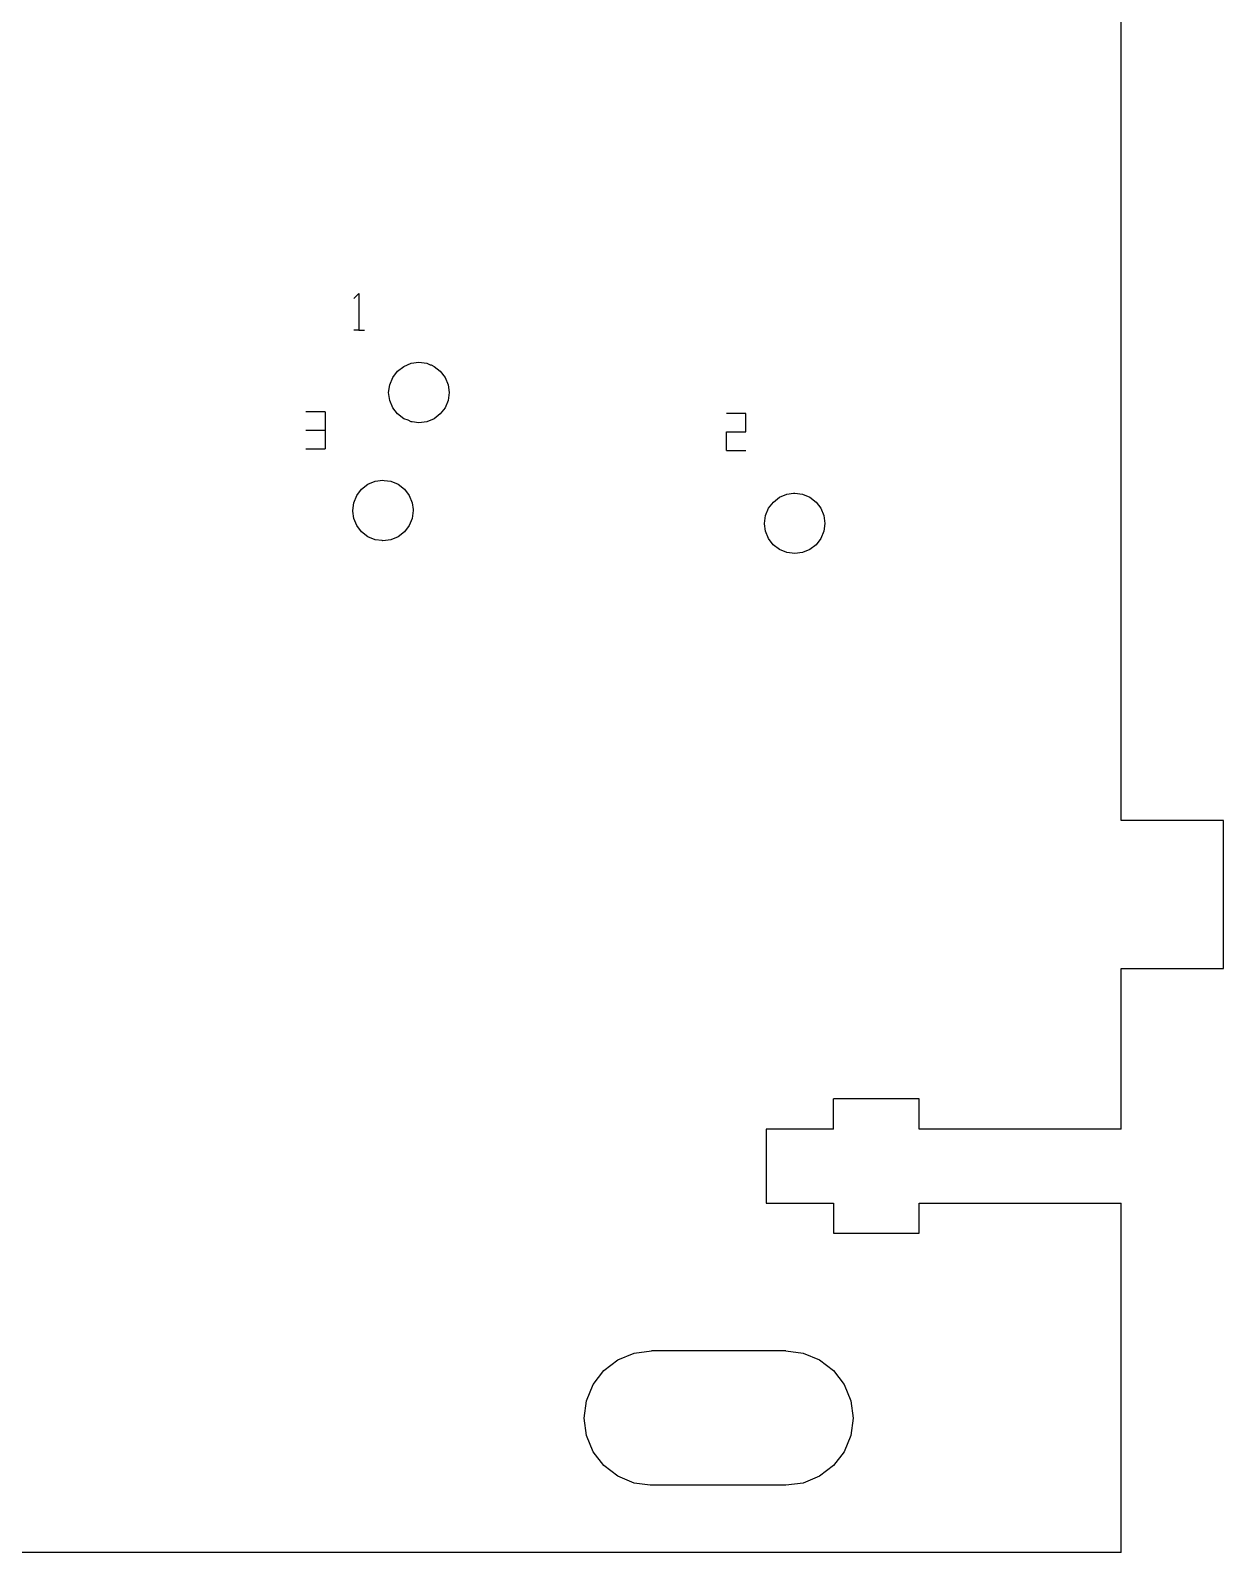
# Model space of a CAD drawing. Extents: x -200 to 421, y -75 to 295.
# Drawn here: x 349.7 to 420.7, y -73 to 17.6 of the extents above; entities that cross this region are included whole.
import ezdxf

# ---------------------------------------------------------------- set-up
doc = ezdxf.new("R2010")
doc.units = 0
doc.layers.get('0').update_dxf_attribs({"linetype": 'CONTINUOUS'})
doc.layers.add('EBENE_2', color=7, linetype='CONTINUOUS')

# ---------------------------------------------------------------- blocks, each defined once
blk = doc.blocks.new('BLOCK_534')
at = {"color": 7}
blk.add_lwpolyline([(414.614, -38.215), (420.714, -38.215)], dxfattribs=at)
blk = doc.blocks.new('BLOCK_535')
at = {"color": 7}
blk.add_lwpolyline([(420.714, -38.215), (420.714, -29.415)], dxfattribs=at)
blk = doc.blocks.new('BLOCK_536')
at = {"color": 7}
blk.add_lwpolyline([(420.714, -29.415), (414.614, -29.415)], dxfattribs=at)
blk = doc.blocks.new('BLOCK_537')
at = {"color": 7}
blk.add_lwpolyline([(414.614, -29.415), (414.614, 89.485)], dxfattribs=at)
blk = doc.blocks.new('BLOCK_555')
at = {"color": 7}
blk.add_lwpolyline([(414.614, -47.771), (402.614, -47.771)], dxfattribs=at)
blk = doc.blocks.new('BLOCK_556')
at = {"color": 7}
blk.add_lwpolyline([(402.614, -47.771), (402.614, -45.971)], dxfattribs=at)
blk = doc.blocks.new('BLOCK_557')
at = {"color": 7}
blk.add_lwpolyline([(393.514, -52.171), (397.514, -52.171)], dxfattribs=at)
blk = doc.blocks.new('BLOCK_558')
at = {"color": 7}
blk.add_lwpolyline([(397.514, -53.971), (402.614, -53.971)], dxfattribs=at)
blk = doc.blocks.new('BLOCK_559')
at = {"color": 7}
blk.add_lwpolyline([(402.614, -45.971), (397.514, -45.971)], dxfattribs=at)
blk = doc.blocks.new('BLOCK_560')
at = {"color": 7}
blk.add_lwpolyline([(397.514, -52.171), (397.514, -53.971)], dxfattribs=at)
blk = doc.blocks.new('BLOCK_561')
at = {"color": 7}
blk.add_lwpolyline([(402.614, -52.171), (414.614, -52.171)], dxfattribs=at)
blk = doc.blocks.new('BLOCK_562')
at = {"color": 7}
blk.add_lwpolyline([(402.614, -53.971), (402.614, -52.171)], dxfattribs=at)
blk = doc.blocks.new('BLOCK_563')
at = {"color": 7}
blk.add_lwpolyline([(414.614, -47.771), (414.614, -38.215)], dxfattribs=at)
blk = doc.blocks.new('BLOCK_623')
at = {"color": 7}
blk.add_lwpolyline([(393.514, -47.771), (393.514, -52.171)], dxfattribs=at)
blk = doc.blocks.new('BLOCK_624')
at = {"color": 7}
blk.add_lwpolyline([(397.514, -47.771), (393.514, -47.771)], dxfattribs=at)
blk = doc.blocks.new('BLOCK_625')
at = {"color": 7}
blk.add_lwpolyline([(397.514, -47.771), (397.514, -45.971)], dxfattribs=at)
blk = doc.blocks.new('BLOCK_646')
at = {"color": 7}
blk.add_lwpolyline([(414.614, -72.965), (414.614, -52.171)], dxfattribs=at)
blk = doc.blocks.new('BLOCK_2844')
at = {"layer": 'EBENE_2', "color": 7}
blk.add_lwpolyline([(414.614, -72.965), (263.814, -72.965)], dxfattribs=at)
blk = doc.blocks.new('BLOCK_2845')
at = {"layer": 'EBENE_2', "color": 7}
blk.add_lwpolyline([(383.853, -62.137), (384.681, -61.501)], dxfattribs=at)
blk = doc.blocks.new('BLOCK_2846')
at = {"layer": 'EBENE_2', "color": 7}
blk.add_lwpolyline([(383.217, -62.965), (383.853, -62.137)], dxfattribs=at)
blk = doc.blocks.new('BLOCK_2847')
at = {"layer": 'EBENE_2', "color": 7}
blk.add_lwpolyline([(394.677, -60.965), (386.681, -60.965)], dxfattribs=at)
blk = doc.blocks.new('BLOCK_2848')
at = {"layer": 'EBENE_2', "color": 7}
blk.add_lwpolyline([(396.677, -61.501), (397.506, -62.137)], dxfattribs=at)
blk = doc.blocks.new('BLOCK_2850')
at = {"layer": 'EBENE_2', "color": 7}
blk.add_lwpolyline([(383.853, -67.794), (383.217, -66.965)], dxfattribs=at)
blk = doc.blocks.new('BLOCK_2851')
at = {"layer": 'EBENE_2', "color": 7}
blk.add_lwpolyline([(384.681, -68.429), (383.853, -67.794)], dxfattribs=at)
blk = doc.blocks.new('BLOCK_2852')
at = {"layer": 'EBENE_2', "color": 7}
blk.add_lwpolyline([(385.646, -68.829), (384.681, -68.429)], dxfattribs=at)
blk = doc.blocks.new('BLOCK_2853')
at = {"layer": 'EBENE_2', "color": 7}
blk.add_lwpolyline([(396.677, -68.429), (395.713, -68.829)], dxfattribs=at)
blk = doc.blocks.new('BLOCK_2854')
at = {"layer": 'EBENE_2', "color": 7}
blk.add_lwpolyline([(395.713, -68.829), (394.677, -68.965)], dxfattribs=at)
blk = doc.blocks.new('BLOCK_2855')
at = {"layer": 'EBENE_2', "color": 7}
blk.add_lwpolyline([(398.541, -66.001), (398.141, -66.965)], dxfattribs=at)
blk = doc.blocks.new('BLOCK_2863')
at = {"layer": 'EBENE_2', "color": 7}
blk.add_lwpolyline([(398.141, -62.965), (398.541, -63.93)], dxfattribs=at)
blk = doc.blocks.new('BLOCK_2864')
at = {"layer": 'EBENE_2', "color": 7}
blk.add_lwpolyline([(398.677, -64.965), (398.541, -66.001)], dxfattribs=at)
blk = doc.blocks.new('BLOCK_2865')
at = {"layer": 'EBENE_2', "color": 7}
blk.add_lwpolyline([(395.713, -61.102), (396.677, -61.501)], dxfattribs=at)
blk = doc.blocks.new('BLOCK_2873')
at = {"layer": 'EBENE_2', "color": 7}
blk.add_lwpolyline([(385.646, -61.102), (386.681, -60.965)], dxfattribs=at)
blk = doc.blocks.new('BLOCK_2875')
at = {"layer": 'EBENE_2', "color": 7}
blk.add_lwpolyline([(383.217, -66.965), (382.818, -66.001)], dxfattribs=at)
blk = doc.blocks.new('BLOCK_2876')
at = {"layer": 'EBENE_2', "color": 7}
blk.add_lwpolyline([(394.677, -60.965), (395.713, -61.102)], dxfattribs=at)
blk = doc.blocks.new('BLOCK_2877')
at = {"layer": 'EBENE_2', "color": 7}
blk.add_lwpolyline([(386.615, -68.965), (385.646, -68.829)], dxfattribs=at)
blk = doc.blocks.new('BLOCK_2878')
at = {"layer": 'EBENE_2', "color": 7}
blk.add_lwpolyline([(394.677, -68.965), (386.615, -68.965)], dxfattribs=at)
blk = doc.blocks.new('BLOCK_2890')
at = {"layer": 'EBENE_2', "color": 7}
blk.add_lwpolyline([(382.681, -64.965), (382.818, -63.93)], dxfattribs=at)
blk = doc.blocks.new('BLOCK_2891')
at = {"layer": 'EBENE_2', "color": 7}
blk.add_lwpolyline([(384.681, -61.501), (385.646, -61.102)], dxfattribs=at)
blk = doc.blocks.new('BLOCK_2892')
at = {"layer": 'EBENE_2', "color": 7}
blk.add_lwpolyline([(397.506, -62.137), (398.141, -62.965)], dxfattribs=at)
blk = doc.blocks.new('BLOCK_2893')
at = {"layer": 'EBENE_2', "color": 7}
blk.add_lwpolyline([(397.506, -67.794), (396.677, -68.429)], dxfattribs=at)
blk = doc.blocks.new('BLOCK_2894')
at = {"layer": 'EBENE_2', "color": 7}
blk.add_lwpolyline([(382.818, -63.93), (383.217, -62.965)], dxfattribs=at)
blk = doc.blocks.new('BLOCK_2897')
at = {"layer": 'EBENE_2', "color": 7}
blk.add_lwpolyline([(398.541, -63.93), (398.677, -64.965)], dxfattribs=at)
blk = doc.blocks.new('BLOCK_2898')
at = {"layer": 'EBENE_2', "color": 7}
blk.add_lwpolyline([(398.141, -66.965), (397.506, -67.794)], dxfattribs=at)
blk = doc.blocks.new('BLOCK_2899')
at = {"layer": 'EBENE_2', "color": 7}
blk.add_lwpolyline([(382.818, -66.001), (382.681, -64.965)], dxfattribs=at)
blk = doc.blocks.new('BLOCK_2904')
at = {"layer": 'EBENE_2', "color": 7}
blk.add_lwpolyline([(396.944, -11.278), (397.005, -11.743)], dxfattribs=at)
blk = doc.blocks.new('BLOCK_2905')
at = {"layer": 'EBENE_2', "color": 7}
blk.add_lwpolyline([(396.764, -10.843), (396.944, -11.278)], dxfattribs=at)
blk = doc.blocks.new('BLOCK_2906')
at = {"layer": 'EBENE_2', "color": 7}
blk.add_lwpolyline([(396.478, -10.471), (396.764, -10.843)], dxfattribs=at)
blk = doc.blocks.new('BLOCK_2918')
at = {"layer": 'EBENE_2', "color": 7}
blk.add_lwpolyline([(393.41, -11.775), (393.405, -11.743)], dxfattribs=at)
blk = doc.blocks.new('BLOCK_2920')
at = {"layer": 'EBENE_2', "color": 7}
blk.add_lwpolyline([(394.305, -13.302), (393.932, -13.016)], dxfattribs=at)
blk = doc.blocks.new('BLOCK_2927')
at = {"layer": 'EBENE_2', "color": 7}
blk.add_lwpolyline([(395.671, -10.005), (396.106, -10.184)], dxfattribs=at)
blk = doc.blocks.new('BLOCK_2928')
at = {"layer": 'EBENE_2', "color": 7}
blk.add_lwpolyline([(393.933, -10.47), (394.306, -10.184)], dxfattribs=at)
blk = doc.blocks.new('BLOCK_2929')
at = {"layer": 'EBENE_2', "color": 7}
blk.add_lwpolyline([(393.647, -10.843), (393.933, -10.47)], dxfattribs=at)
blk = doc.blocks.new('BLOCK_2930')
at = {"layer": 'EBENE_2', "color": 7}
blk.add_lwpolyline([(393.467, -11.277), (393.647, -10.843)], dxfattribs=at)
blk = doc.blocks.new('BLOCK_2935')
at = {"layer": 'EBENE_2', "color": 7}
blk.add_lwpolyline([(369.284, 1.943), (369.284, -0.257)], dxfattribs=at)
blk = doc.blocks.new('BLOCK_2936')
at = {"layer": 'EBENE_2', "color": 7}
blk.add_lwpolyline([(369.284, -0.257), (368.984, -0.257)], dxfattribs=at)
blk = doc.blocks.new('BLOCK_2937')
at = {"layer": 'EBENE_2', "color": 7}
blk.add_lwpolyline([(369.284, -0.257), (369.605, -0.257)], dxfattribs=at)
blk = doc.blocks.new('BLOCK_2944')
at = {"layer": 'EBENE_2', "color": 7}
blk.add_lwpolyline([(397.005, -11.743), (396.944, -12.209)], dxfattribs=at)
blk = doc.blocks.new('BLOCK_2955')
at = {"layer": 'EBENE_2', "color": 7}
blk.add_lwpolyline([(395.206, -9.943), (395.671, -10.005)], dxfattribs=at)
blk = doc.blocks.new('BLOCK_2956')
at = {"layer": 'EBENE_2', "color": 7}
blk.add_lwpolyline([(393.467, -12.209), (393.41, -11.775)], dxfattribs=at)
blk = doc.blocks.new('BLOCK_2963')
at = {"layer": 'EBENE_2', "color": 7}
blk.add_lwpolyline([(393.405, -11.743), (393.467, -11.277)], dxfattribs=at)
blk = doc.blocks.new('BLOCK_2964')
at = {"layer": 'EBENE_2', "color": 7}
blk.add_lwpolyline([(394.739, -13.482), (394.305, -13.302)], dxfattribs=at)
blk = doc.blocks.new('BLOCK_2975')
at = {"layer": 'EBENE_2', "color": 7}
blk.add_lwpolyline([(392.299, -6.303), (392.299, -5.203)], dxfattribs=at)
blk = doc.blocks.new('BLOCK_2976')
at = {"layer": 'EBENE_2', "color": 7}
blk.add_lwpolyline([(391.149, -6.303), (392.299, -6.303)], dxfattribs=at)
blk = doc.blocks.new('BLOCK_2977')
at = {"layer": 'EBENE_2', "color": 7}
blk.add_lwpolyline([(391.149, -7.403), (391.149, -6.303)], dxfattribs=at)
blk = doc.blocks.new('BLOCK_2982')
at = {"layer": 'EBENE_2', "color": 7}
blk.add_lwpolyline([(396.105, -13.302), (395.671, -13.482)], dxfattribs=at)
blk = doc.blocks.new('BLOCK_2983')
at = {"layer": 'EBENE_2', "color": 7}
blk.add_lwpolyline([(396.478, -13.016), (396.105, -13.302)], dxfattribs=at)
blk = doc.blocks.new('BLOCK_2984')
at = {"layer": 'EBENE_2', "color": 7}
blk.add_lwpolyline([(396.764, -12.643), (396.478, -13.016)], dxfattribs=at)
blk = doc.blocks.new('BLOCK_2985')
at = {"layer": 'EBENE_2', "color": 7}
blk.add_lwpolyline([(396.944, -12.209), (396.764, -12.643)], dxfattribs=at)
blk = doc.blocks.new('BLOCK_2995')
at = {"layer": 'EBENE_2', "color": 7}
blk.add_lwpolyline([(391.149, -7.403), (392.299, -7.403)], dxfattribs=at)
blk = doc.blocks.new('BLOCK_2996')
at = {"layer": 'EBENE_2', "color": 7}
blk.add_lwpolyline([(392.299, -5.203), (391.149, -5.203)], dxfattribs=at)
blk = doc.blocks.new('BLOCK_3008')
at = {"layer": 'EBENE_2', "color": 7}
blk.add_lwpolyline([(369.284, 1.943), (368.984, 1.634)], dxfattribs=at)
blk = doc.blocks.new('BLOCK_3010')
at = {"layer": 'EBENE_2', "color": 7}
blk.add_lwpolyline([(393.646, -12.643), (393.467, -12.209)], dxfattribs=at)
blk = doc.blocks.new('BLOCK_3011')
at = {"layer": 'EBENE_2', "color": 7}
blk.add_lwpolyline([(394.74, -10.004), (395.133, -9.953)], dxfattribs=at)
blk = doc.blocks.new('BLOCK_3013')
at = {"layer": 'EBENE_2', "color": 7}
blk.add_lwpolyline([(371.949, -2.4), (372.384, -2.22)], dxfattribs=at)
blk = doc.blocks.new('BLOCK_3014')
at = {"layer": 'EBENE_2', "color": 7}
blk.add_lwpolyline([(371.11, -4.424), (371.049, -3.958)], dxfattribs=at)
blk = doc.blocks.new('BLOCK_3019')
at = {"layer": 'EBENE_2', "color": 7}
blk.add_lwpolyline([(372.383, -5.697), (372.203, -5.607)], dxfattribs=at)
blk = doc.blocks.new('BLOCK_3020')
at = {"layer": 'EBENE_2', "color": 7}
blk.add_lwpolyline([(371.949, -5.517), (371.576, -5.231)], dxfattribs=at)
blk = doc.blocks.new('BLOCK_3021')
at = {"layer": 'EBENE_2', "color": 7}
blk.add_lwpolyline([(371.576, -5.231), (371.29, -4.858)], dxfattribs=at)
blk = doc.blocks.new('BLOCK_3030')
at = {"layer": 'EBENE_2', "color": 7}
blk.add_lwpolyline([(394.306, -10.184), (394.74, -10.004)], dxfattribs=at)
blk = doc.blocks.new('BLOCK_3034')
at = {"layer": 'EBENE_2', "color": 7}
blk.add_lwpolyline([(395.205, -13.543), (394.739, -13.482)], dxfattribs=at)
blk = doc.blocks.new('BLOCK_3036')
at = {"layer": 'EBENE_2', "color": 7}
blk.add_lwpolyline([(395.671, -13.482), (395.205, -13.543)], dxfattribs=at)
blk = doc.blocks.new('BLOCK_3057')
at = {"layer": 'EBENE_2', "color": 7}
blk.add_lwpolyline([(372.849, -2.158), (373.315, -2.22)], dxfattribs=at)
blk = doc.blocks.new('BLOCK_3058')
at = {"layer": 'EBENE_2', "color": 7}
blk.add_lwpolyline([(373.315, -2.22), (373.515, -2.302)], dxfattribs=at)
blk = doc.blocks.new('BLOCK_3059')
at = {"layer": 'EBENE_2', "color": 7}
blk.add_lwpolyline([(373.749, -2.4), (374.122, -2.686)], dxfattribs=at)
blk = doc.blocks.new('BLOCK_3060')
at = {"layer": 'EBENE_2', "color": 7}
blk.add_lwpolyline([(374.122, -2.686), (374.408, -3.059)], dxfattribs=at)
blk = doc.blocks.new('BLOCK_3062')
at = {"layer": 'EBENE_2', "color": 7}
blk.add_lwpolyline([(374.588, -4.425), (374.408, -4.859)], dxfattribs=at)
blk = doc.blocks.new('BLOCK_3063')
at = {"layer": 'EBENE_2', "color": 7}
blk.add_lwpolyline([(374.408, -4.859), (374.122, -5.231)], dxfattribs=at)
blk = doc.blocks.new('BLOCK_3064')
at = {"layer": 'EBENE_2', "color": 7}
blk.add_lwpolyline([(374.122, -5.231), (373.749, -5.517)], dxfattribs=at)
blk = doc.blocks.new('BLOCK_3065')
at = {"layer": 'EBENE_2', "color": 7}
blk.add_lwpolyline([(372.384, -2.22), (372.849, -2.158)], dxfattribs=at)
blk = doc.blocks.new('BLOCK_3073')
at = {"layer": 'EBENE_2', "color": 7}
blk.add_lwpolyline([(395.133, -9.953), (395.206, -9.943)], dxfattribs=at)
blk = doc.blocks.new('BLOCK_3076')
at = {"layer": 'EBENE_2', "color": 7}
blk.add_lwpolyline([(373.749, -5.517), (373.315, -5.697)], dxfattribs=at)
blk = doc.blocks.new('BLOCK_3077')
at = {"layer": 'EBENE_2', "color": 7}
blk.add_lwpolyline([(373.315, -5.697), (372.849, -5.758)], dxfattribs=at)
blk = doc.blocks.new('BLOCK_3078')
at = {"layer": 'EBENE_2', "color": 7}
blk.add_lwpolyline([(372.849, -5.758), (372.438, -5.704)], dxfattribs=at)
blk = doc.blocks.new('BLOCK_3084')
at = {"layer": 'EBENE_2', "color": 7}
blk.add_lwpolyline([(396.106, -10.184), (396.478, -10.471)], dxfattribs=at)
blk = doc.blocks.new('BLOCK_3103')
at = {"layer": 'EBENE_2', "color": 7}
blk.add_lwpolyline([(371.049, -3.958), (371.111, -3.492)], dxfattribs=at)
blk = doc.blocks.new('BLOCK_3104')
at = {"layer": 'EBENE_2', "color": 7}
blk.add_lwpolyline([(371.111, -3.492), (371.29, -3.058)], dxfattribs=at)
blk = doc.blocks.new('BLOCK_3105')
at = {"layer": 'EBENE_2', "color": 7}
blk.add_lwpolyline([(371.29, -3.058), (371.577, -2.686)], dxfattribs=at)
blk = doc.blocks.new('BLOCK_3106')
at = {"layer": 'EBENE_2', "color": 7}
blk.add_lwpolyline([(371.577, -2.686), (371.949, -2.4)], dxfattribs=at)
blk = doc.blocks.new('BLOCK_3110')
at = {"layer": 'EBENE_2', "color": 7}
blk.add_lwpolyline([(393.932, -13.016), (393.646, -12.643)], dxfattribs=at)
blk = doc.blocks.new('BLOCK_3122')
at = {"layer": 'EBENE_2', "color": 7}
blk.add_lwpolyline([(371.29, -4.858), (371.11, -4.424)], dxfattribs=at)
blk = doc.blocks.new('BLOCK_3123')
at = {"layer": 'EBENE_2', "color": 7}
blk.add_lwpolyline([(374.408, -3.059), (374.588, -3.493)], dxfattribs=at)
blk = doc.blocks.new('BLOCK_3124')
at = {"layer": 'EBENE_2', "color": 7}
blk.add_lwpolyline([(374.588, -3.493), (374.649, -3.959)], dxfattribs=at)
blk = doc.blocks.new('BLOCK_3125')
at = {"layer": 'EBENE_2', "color": 7}
blk.add_lwpolyline([(374.649, -3.959), (374.588, -4.425)], dxfattribs=at)
blk = doc.blocks.new('BLOCK_3143')
at = {"layer": 'EBENE_2', "color": 7}
blk.add_lwpolyline([(372.203, -5.607), (371.949, -5.517)], dxfattribs=at)
blk = doc.blocks.new('BLOCK_3145')
at = {"layer": 'EBENE_2', "color": 7}
blk.add_lwpolyline([(373.57, -2.31), (373.749, -2.4)], dxfattribs=at)
blk = doc.blocks.new('BLOCK_3146')
at = {"layer": 'EBENE_2', "color": 7}
blk.add_lwpolyline([(373.515, -2.302), (373.57, -2.31)], dxfattribs=at)
blk = doc.blocks.new('BLOCK_3147')
at = {"layer": 'EBENE_2', "color": 7}
blk.add_lwpolyline([(372.438, -5.704), (372.383, -5.697)], dxfattribs=at)
blk = doc.blocks.new('BLOCK_3235')
at = {"layer": 'EBENE_2', "color": 7}
blk.add_lwpolyline([(371.61, -12.535), (371.176, -12.715)], dxfattribs=at)
blk = doc.blocks.new('BLOCK_3236')
at = {"layer": 'EBENE_2', "color": 7}
blk.add_lwpolyline([(369.151, -11.876), (368.971, -11.442)], dxfattribs=at)
blk = doc.blocks.new('BLOCK_3237')
at = {"layer": 'EBENE_2', "color": 7}
blk.add_lwpolyline([(371.61, -9.417), (371.983, -9.703)], dxfattribs=at)
blk = doc.blocks.new('BLOCK_3238')
at = {"layer": 'EBENE_2', "color": 7}
blk.add_lwpolyline([(371.983, -9.703), (372.269, -10.076)], dxfattribs=at)
blk = doc.blocks.new('BLOCK_3239')
at = {"layer": 'EBENE_2', "color": 7}
blk.add_lwpolyline([(368.91, -10.976), (368.971, -10.51)], dxfattribs=at)
blk = doc.blocks.new('BLOCK_3240')
at = {"layer": 'EBENE_2', "color": 7}
blk.add_lwpolyline([(369.81, -9.417), (370.244, -9.237)], dxfattribs=at)
blk = doc.blocks.new('BLOCK_3241')
at = {"layer": 'EBENE_2', "color": 7}
blk.add_lwpolyline([(369.437, -12.249), (369.151, -11.876)], dxfattribs=at)
blk = doc.blocks.new('BLOCK_3242')
at = {"layer": 'EBENE_2', "color": 7}
blk.add_lwpolyline([(372.269, -11.876), (371.983, -12.249)], dxfattribs=at)
blk = doc.blocks.new('BLOCK_3243')
at = {"layer": 'EBENE_2', "color": 7}
blk.add_lwpolyline([(370.244, -12.715), (369.81, -12.535)], dxfattribs=at)
blk = doc.blocks.new('BLOCK_3244')
at = {"layer": 'EBENE_2', "color": 7}
blk.add_lwpolyline([(369.437, -9.703), (369.81, -9.417)], dxfattribs=at)
blk = doc.blocks.new('BLOCK_3245')
at = {"layer": 'EBENE_2', "color": 7}
blk.add_lwpolyline([(372.269, -10.076), (372.449, -10.51)], dxfattribs=at)
blk = doc.blocks.new('BLOCK_3246')
at = {"layer": 'EBENE_2', "color": 7}
blk.add_lwpolyline([(372.449, -10.51), (372.502, -10.919)], dxfattribs=at)
blk = doc.blocks.new('BLOCK_3247')
at = {"layer": 'EBENE_2', "color": 7}
blk.add_lwpolyline([(372.502, -10.919), (372.51, -10.976)], dxfattribs=at)
blk = doc.blocks.new('BLOCK_3248')
at = {"layer": 'EBENE_2', "color": 7}
blk.add_lwpolyline([(371.176, -9.237), (371.61, -9.417)], dxfattribs=at)
blk = doc.blocks.new('BLOCK_3249')
at = {"layer": 'EBENE_2', "color": 7}
blk.add_lwpolyline([(370.71, -9.176), (370.785, -9.186)], dxfattribs=at)
blk = doc.blocks.new('BLOCK_3250')
at = {"layer": 'EBENE_2', "color": 7}
blk.add_lwpolyline([(371.176, -12.715), (370.71, -12.776)], dxfattribs=at)
blk = doc.blocks.new('BLOCK_3251')
at = {"layer": 'EBENE_2', "color": 7}
blk.add_lwpolyline([(369.81, -12.535), (369.437, -12.249)], dxfattribs=at)
blk = doc.blocks.new('BLOCK_3252')
at = {"layer": 'EBENE_2', "color": 7}
blk.add_lwpolyline([(368.971, -11.442), (368.915, -11.016)], dxfattribs=at)
blk = doc.blocks.new('BLOCK_3253')
at = {"layer": 'EBENE_2', "color": 7}
blk.add_lwpolyline([(372.449, -11.442), (372.269, -11.876)], dxfattribs=at)
blk = doc.blocks.new('BLOCK_3254')
at = {"layer": 'EBENE_2', "color": 7}
blk.add_lwpolyline([(370.244, -9.237), (370.71, -9.176)], dxfattribs=at)
blk = doc.blocks.new('BLOCK_3255')
at = {"layer": 'EBENE_2', "color": 7}
blk.add_lwpolyline([(370.71, -12.776), (370.655, -12.769)], dxfattribs=at)
blk = doc.blocks.new('BLOCK_3256')
at = {"layer": 'EBENE_2', "color": 7}
blk.add_lwpolyline([(372.51, -10.976), (372.449, -11.442)], dxfattribs=at)
blk = doc.blocks.new('BLOCK_3257')
at = {"layer": 'EBENE_2', "color": 7}
blk.add_lwpolyline([(368.971, -10.51), (369.151, -10.076)], dxfattribs=at)
blk = doc.blocks.new('BLOCK_3258')
at = {"layer": 'EBENE_2', "color": 7}
blk.add_lwpolyline([(371.983, -12.249), (371.61, -12.535)], dxfattribs=at)
blk = doc.blocks.new('BLOCK_3259')
at = {"layer": 'EBENE_2', "color": 7}
blk.add_lwpolyline([(369.151, -10.076), (369.437, -9.703)], dxfattribs=at)
blk = doc.blocks.new('BLOCK_3260')
at = {"layer": 'EBENE_2', "color": 7}
blk.add_lwpolyline([(370.655, -12.769), (370.244, -12.715)], dxfattribs=at)
blk = doc.blocks.new('BLOCK_3261')
at = {"layer": 'EBENE_2', "color": 7}
blk.add_lwpolyline([(370.785, -9.186), (371.176, -9.237)], dxfattribs=at)
blk = doc.blocks.new('BLOCK_3262')
at = {"layer": 'EBENE_2', "color": 7}
blk.add_lwpolyline([(368.915, -11.016), (368.91, -10.976)], dxfattribs=at)
blk = doc.blocks.new('BLOCK_3273')
at = {"layer": 'EBENE_2', "color": 7}
blk.add_lwpolyline([(366.113, -6.199), (367.263, -6.199)], dxfattribs=at)
blk = doc.blocks.new('BLOCK_3274')
at = {"layer": 'EBENE_2', "color": 7}
blk.add_lwpolyline([(367.263, -5.099), (367.263, -6.199)], dxfattribs=at)
blk = doc.blocks.new('BLOCK_3275')
at = {"layer": 'EBENE_2', "color": 7}
blk.add_lwpolyline([(366.113, -7.299), (367.263, -7.299)], dxfattribs=at)
blk = doc.blocks.new('BLOCK_3276')
at = {"layer": 'EBENE_2', "color": 7}
blk.add_lwpolyline([(367.263, -5.099), (366.113, -5.099)], dxfattribs=at)
blk = doc.blocks.new('BLOCK_3277')
at = {"layer": 'EBENE_2', "color": 7}
blk.add_lwpolyline([(367.263, -6.199), (367.263, -7.299)], dxfattribs=at)

msp = doc.modelspace()

# ---------------------------------------------------------------- block references
for name in ['BLOCK_537', 'BLOCK_536', 'BLOCK_535', 'BLOCK_534', 'BLOCK_563', 'BLOCK_559', 'BLOCK_625', 'BLOCK_556', 'BLOCK_623', 'BLOCK_624', 'BLOCK_555', 'BLOCK_557', 'BLOCK_560', 'BLOCK_561', 'BLOCK_562', 'BLOCK_646', 'BLOCK_558']:
    msp.add_blockref(name, (0, 0))
at = {"layer": 'EBENE_2'}
for name in ['BLOCK_3008', 'BLOCK_2935', 'BLOCK_2936', 'BLOCK_2937', 'BLOCK_3105', 'BLOCK_3106', 'BLOCK_3013', 'BLOCK_3065', 'BLOCK_3057', 'BLOCK_3058', 'BLOCK_3146', 'BLOCK_3145', 'BLOCK_3059', 'BLOCK_3060', 'BLOCK_3103', 'BLOCK_3104', 'BLOCK_3123', 'BLOCK_3124', 'BLOCK_3014', 'BLOCK_3122', 'BLOCK_3062', 'BLOCK_3125', 'BLOCK_3276', 'BLOCK_3274', 'BLOCK_3021', 'BLOCK_3020', 'BLOCK_3064', 'BLOCK_3063', 'BLOCK_2996', 'BLOCK_2975', 'BLOCK_3273', 'BLOCK_3277', 'BLOCK_3143', 'BLOCK_3019', 'BLOCK_3147', 'BLOCK_3078', 'BLOCK_3077', 'BLOCK_3076', 'BLOCK_2976', 'BLOCK_2977', 'BLOCK_3275', 'BLOCK_2995', 'BLOCK_3259', 'BLOCK_3244', 'BLOCK_3240', 'BLOCK_3254', 'BLOCK_3249', 'BLOCK_3261', 'BLOCK_3248', 'BLOCK_3237', 'BLOCK_3238', 'BLOCK_3011', 'BLOCK_3073', 'BLOCK_2955', 'BLOCK_3239', 'BLOCK_3257', 'BLOCK_3245', 'BLOCK_3246', 'BLOCK_2930', 'BLOCK_2929', 'BLOCK_2928', 'BLOCK_3030', 'BLOCK_2927', 'BLOCK_3084', 'BLOCK_2906', 'BLOCK_2905', 'BLOCK_3262', 'BLOCK_3252', 'BLOCK_3236', 'BLOCK_3253', 'BLOCK_3256', 'BLOCK_3247', 'BLOCK_2963', 'BLOCK_2918', 'BLOCK_2904', 'BLOCK_2944', 'BLOCK_3241', 'BLOCK_3251', 'BLOCK_3243', 'BLOCK_3235', 'BLOCK_3258', 'BLOCK_3242', 'BLOCK_2956', 'BLOCK_3010', 'BLOCK_3110', 'BLOCK_2984', 'BLOCK_2985', 'BLOCK_3260', 'BLOCK_3255', 'BLOCK_3250', 'BLOCK_2920', 'BLOCK_2964', 'BLOCK_3034', 'BLOCK_3036', 'BLOCK_2982', 'BLOCK_2983', 'BLOCK_2845', 'BLOCK_2891', 'BLOCK_2873', 'BLOCK_2847', 'BLOCK_2876', 'BLOCK_2865', 'BLOCK_2848', 'BLOCK_2846', 'BLOCK_2892', 'BLOCK_2894', 'BLOCK_2863', 'BLOCK_2890', 'BLOCK_2897', 'BLOCK_2899', 'BLOCK_2864', 'BLOCK_2875', 'BLOCK_2855', 'BLOCK_2850', 'BLOCK_2898', 'BLOCK_2851', 'BLOCK_2893', 'BLOCK_2852', 'BLOCK_2853', 'BLOCK_2877', 'BLOCK_2878', 'BLOCK_2854', 'BLOCK_2844']:
    msp.add_blockref(name, (0, 0), dxfattribs=at)

doc.saveas('drawing.dxf')
